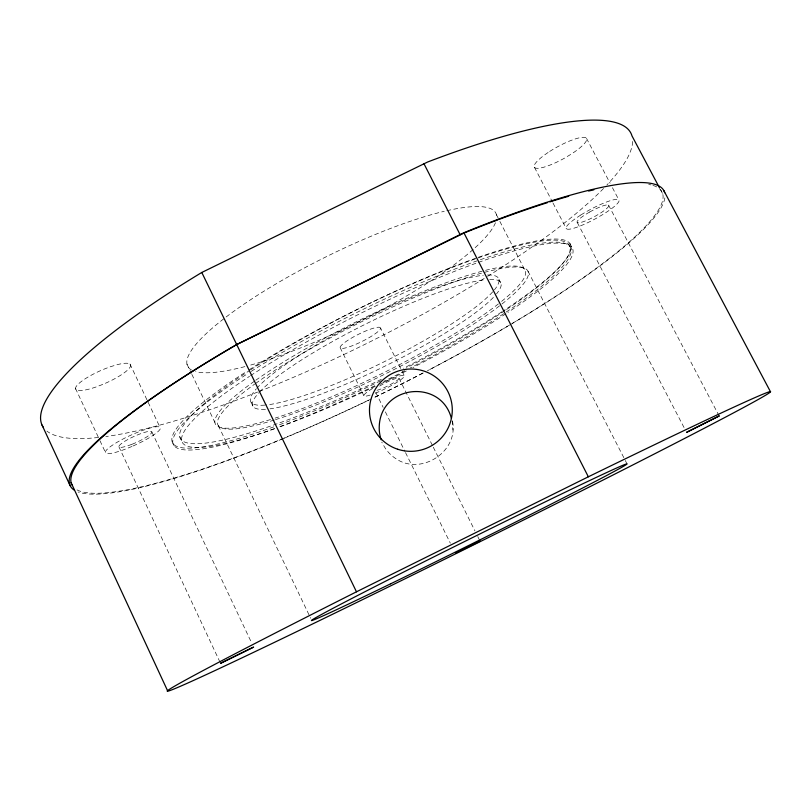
<?xml version="1.0" encoding="UTF-8"?>
<svg xmlns="http://www.w3.org/2000/svg" width="811" height="811" viewBox="0 0 811 811"><rect width="100%" height="100%" fill="white"/><g stroke="black" fill="none" stroke-linecap="round" stroke-linejoin="round"><path stroke-width="0.61" stroke-dasharray="4.05 3.04" d="M379.649 386.056A13.574 1.896 -26.4 0 1 391.855 379.933A13.574 1.896 -26.4 0 1 398.982 378.21L398.86 378.818A13.574 1.896 -26.4 0 1 389.655 384.972A13.574 1.896 -26.4 0 1 377.034 390.284M452.538 421.325C458.803 451.879 420.777 476.169 395.535 458.448A36.505 35.796 -85 0 1 383.015 444.246L381.768 442.137M375.27 393.223A22.607 3.153 -26.4 0 0 404.436 375.969L403.766 375.381A22.607 3.153 -26.4 0 0 379.629 384.526M380.612 328.131L379.842 327.35A22.505 3.984 -26.4 0 0 347.128 340.782A22.505 3.984 -26.4 0 0 352.075 345.821A22.505 3.984 -26.4 0 0 380.612 328.131L401.668 370.404M660.519 189.754L662.851 194.153M586.505 138.357L610.085 183.205M612.447 187.696L618.925 200.033M608.554 205.092L719.154 415.972M577.361 222.66L684.22 427.863M534.52 167.451L552.463 202M553.041 203.115L566.362 228.743M569.859 243.452L571.867 247.335M568.937 244.669L569.94 246.595M527.991 271.209L624.713 459.391M625.291 460.526L627.035 463.902M496.444 214.743L499.302 220.308M499.87 221.423L525.609 271.513M498.907 279.268L501.046 283.465M402.215 371.519L404.436 375.969M398.982 378.21L432.739 446.07M433.297 447.206L474.942 530.891M477.75 536.547L480 541.079M375.858 392.646L383.137 407.355M385.377 411.876L404.963 451.484M405.53 452.609L450.318 543.137M340.144 347.666L363.845 395.687M251.167 402.428L253.214 406.666M218.372 425.704L310.633 618.215M186.956 364.119L191.335 373.263M191.883 374.408L214.864 422.389M179.819 436.764L181.694 440.718M172.936 443.404L173.868 445.361M129.993 364.038L147.622 401.222M148.16 402.347L159.909 427.144M151.89 432.02L251.451 642.515M118.882 446.749L220.024 662.202M75.504 388.449L99.469 439.643M99.996 440.779L105.318 452.153M452.153 420.595L452.873 430.083M632.641 141.459A328.617 70.8 -26.4 0 1 606.942 184.938M603.556 188.466A328.617 70.8 -26.4 0 1 485.272 277.788M484.228 278.437A328.617 70.8 -26.4 0 1 258.76 391.612M257.604 392.068A328.617 70.8 -26.4 0 1 105.835 436.551M98.486 437.464A328.617 70.8 -26.4 0 1 46.916 431.097M652.936 185.435A330.391 56.212 -26.4 0 1 427.407 370.779M422.987 373.08A330.391 56.212 -26.4 0 1 372.715 398.282M371.59 398.819A330.391 56.212 -26.4 0 1 284.124 438.244M282.968 438.731A330.391 56.212 -26.4 0 1 78.099 491.973M648.729 184.462A330.391 56.212 -26.4 0 1 650.929 184.898M446.831 210.708A172.044 36.383 -26.4 0 1 496.697 217.662M495.46 222.731A172.044 36.383 -26.4 0 1 474.029 248.683M473.168 249.453A172.044 36.383 -26.4 0 1 249.606 365.345M244.871 366.613A172.044 36.383 -26.4 0 1 195.603 371.61M191.538 370.009A172.044 36.383 -26.4 0 1 260.97 293.055A172.044 36.383 -26.4 0 1 444.215 211.316M370.12 395.089A22.607 3.153 -26.4 0 1 373.658 387.83M485.566 270.327A172.946 28.882 -26.4 0 1 501.117 301.763M498.37 303.932A172.946 28.882 -26.4 0 1 275.162 418.091M270.499 419.551A172.946 28.882 -26.4 0 1 254.766 380.947M255.8 380.217A172.946 28.882 -26.4 0 1 484.38 270.621M664.858 197.925A330.533 56.263 -26.4 0 1 427.569 370.657M423.078 372.999A330.533 56.263 -26.4 0 1 374.266 397.441M368.559 400.188A330.533 56.263 -26.4 0 1 75.981 489.266M249.159 369.806A221.606 37.194 -26.4 0 1 523.156 244.527A221.606 37.194 -26.4 0 1 506.013 309.873M504.959 310.583A221.606 37.194 -26.4 0 1 406.21 368.012M380.694 380.835A221.606 37.194 -26.4 0 1 278.335 425.187M273.712 426.88A221.606 37.194 -26.4 0 1 246.96 371.215M478.632 257.188A217.824 36.647 -26.4 0 1 503.104 311.008M502.07 311.688A217.824 36.647 -26.4 0 1 403.543 368.245M381.393 379.274A217.824 36.647 -26.4 0 1 192.542 443.668A217.824 36.647 -26.4 0 1 249.524 370.556M250.599 369.846A217.824 36.647 -26.4 0 1 477.446 257.614M480.376 259.692A221.646 36.86 -26.4 0 1 504.766 312.985M503.702 313.695A221.646 36.86 -26.4 0 1 410.325 367.951M404.821 370.799A221.646 36.86 -26.4 0 1 383.735 381.393M374.804 385.752A221.646 36.86 -26.4 0 1 279.156 426.89M274.544 428.583A221.646 36.86 -26.4 0 1 248.024 373.415M251.217 371.367A221.646 36.86 -26.4 0 1 476.848 260.929M255.587 383.451A173.047 28.649 -26.4 0 1 473.502 275.517A173.047 28.649 -26.4 0 1 492.835 310.866A173.047 28.649 -26.4 0 1 275.395 419.682M274.23 420.047A173.047 28.649 -26.4 0 1 254.613 384.14M478.46 262.379A217.895 36.008 -26.4 0 1 507.929 312.387M505.882 313.745A217.895 36.008 -26.4 0 1 412.88 367.606M406.301 370.992A217.895 36.008 -26.4 0 1 383.035 382.599M375.24 386.36A217.895 36.008 -26.4 0 1 279.126 427.133M274.442 428.806A217.895 36.008 -26.4 0 1 249.514 376.334M250.579 375.635A217.895 36.008 -26.4 0 1 477.263 262.805M489.712 279.349A138.458 23.134 -26.4 0 1 496.555 293.825M493.341 297.414A138.458 23.134 -26.4 0 1 388.053 364.605A138.458 23.134 -26.4 0 1 269.992 408.845M265.44 409.302A138.458 23.134 -26.4 0 1 258.871 392.757M259.632 391.936A138.458 23.134 -26.4 0 1 366.562 323.609A138.458 23.134 -26.4 0 1 485.495 279.653M487.502 275A138.407 23.58 -26.4 0 1 494.487 289.76M492.713 291.828A138.407 23.58 -26.4 0 1 386.148 360.773A138.407 23.58 -26.4 0 1 265.866 405.013M264.842 405.105A138.407 23.58 -26.4 0 1 256.023 389.168M256.742 388.357A138.407 23.58 -26.4 0 1 363.095 319.564A138.407 23.58 -26.4 0 1 483.265 275.284M548.104 152.458L543.603 155.661A29.814 6.65 -28.8 0 0 536.426 168.242A29.814 6.65 -28.8 0 0 564.405 158.206L570.883 154.333A29.814 6.65 -28.8 0 0 584.488 137.353A29.814 6.65 -28.8 0 0 549.523 151.556L548.104 152.458M580.737 215.047L576.134 218.108A29.977 5.282 -28.3 0 0 568.126 229.239A29.977 5.282 -28.3 0 0 595.923 218.504L602.492 214.722A29.977 5.282 -28.3 0 0 617.07 199.364A29.977 5.282 -28.3 0 0 582.186 214.165L580.737 215.047M589.638 212.036L585.674 214.398A18.004 3.183 -28.3 0 0 577.888 222.802A18.004 3.183 -28.3 0 0 596.095 215.736L599.978 213.425A18.004 3.183 -28.3 0 0 607.966 204.899A18.004 3.183 -28.3 0 0 589.638 212.036M131.94 446.476L124.975 449.284A30.21 5.373 -24.5 0 1 106.565 449.973A30.21 5.373 -24.5 0 1 141.388 430.844L147.987 428.624A30.21 5.373 -24.5 0 1 159.169 430.418A30.21 5.373 -24.5 0 1 131.94 446.476M102.733 384.424L95.739 387.08A30.037 6.762 -24 0 1 76.589 385.955A30.037 6.762 -24 0 1 111.026 366.542L117.686 364.555A30.037 6.762 -24 0 1 129.557 367.91A30.037 6.762 -24 0 1 102.733 384.424M131.696 444.398L127.692 445.837A18.095 3.214 -24.5 0 1 119.927 444.894A18.095 3.214 -24.5 0 1 139.249 434.22L143.314 432.77A18.095 3.214 -24.5 0 1 150.816 433.814A18.095 3.214 -24.5 0 1 131.696 444.398"/><path stroke-width="1.22" d="M356.475 591.807L588.34 476.797A336.606 5.211 -26.4 0 1 705.752 427.478A336.606 5.211 -26.4 0 1 227.638 664.635A336.606 5.211 -26.4 0 1 356.475 591.807L201.787 272.466L427.61 162.018A328.617 70.8 -26.4 0 1 631.962 135.853L659.353 187.554M664.675 192.724A330.533 56.263 -26.4 0 0 463.872 232.727L236.711 344.553A330.533 56.263 -26.4 0 0 71.915 484.958M497.954 219.811A330.391 56.212 -26.4 0 0 463.862 233.112L236.711 344.553A330.391 56.212 -26.4 0 0 74.298 490.148M663.763 190.484L770.45 391.693M463.872 232.727L588.34 476.797M423.859 163.518L460.121 234.683M71.094 482.657L167.593 690.769M42.071 425.116L70.091 485.576M451.382 418.334C441.245 378.919 381.535 384.404 379.284 425.542A36.505 35.796 -85 0 0 381.18 439.805M43.125 427.012A328.617 70.8 -26.4 0 1 201.787 272.466M499.089 219.386A330.391 56.212 -26.4 0 1 547.486 202.628M549.838 201.888A330.391 56.212 -26.4 0 1 568.693 196.262M588.614 191.041A330.391 56.212 -26.4 0 1 593.855 189.815M719.154 415.972L686.562 432.344L719.154 415.972M455.62 553.143L480 541.079L455.62 553.143M221.271 662.911L220.562 663.347L253.62 647.087L221.271 662.911M390.689 583.788A176.068 2.676 -26.4 0 0 627.035 463.902A176.068 2.676 -26.4 0 0 390.243 578.831A176.068 2.676 -26.4 0 0 390.689 583.788M397.704 449.243A41.432 41.138 -16.4 0 0 451.463 401.85A41.432 41.138 -16.4 0 0 383.471 379.426A41.432 41.138 -16.4 0 0 397.704 449.243"/></g></svg>
